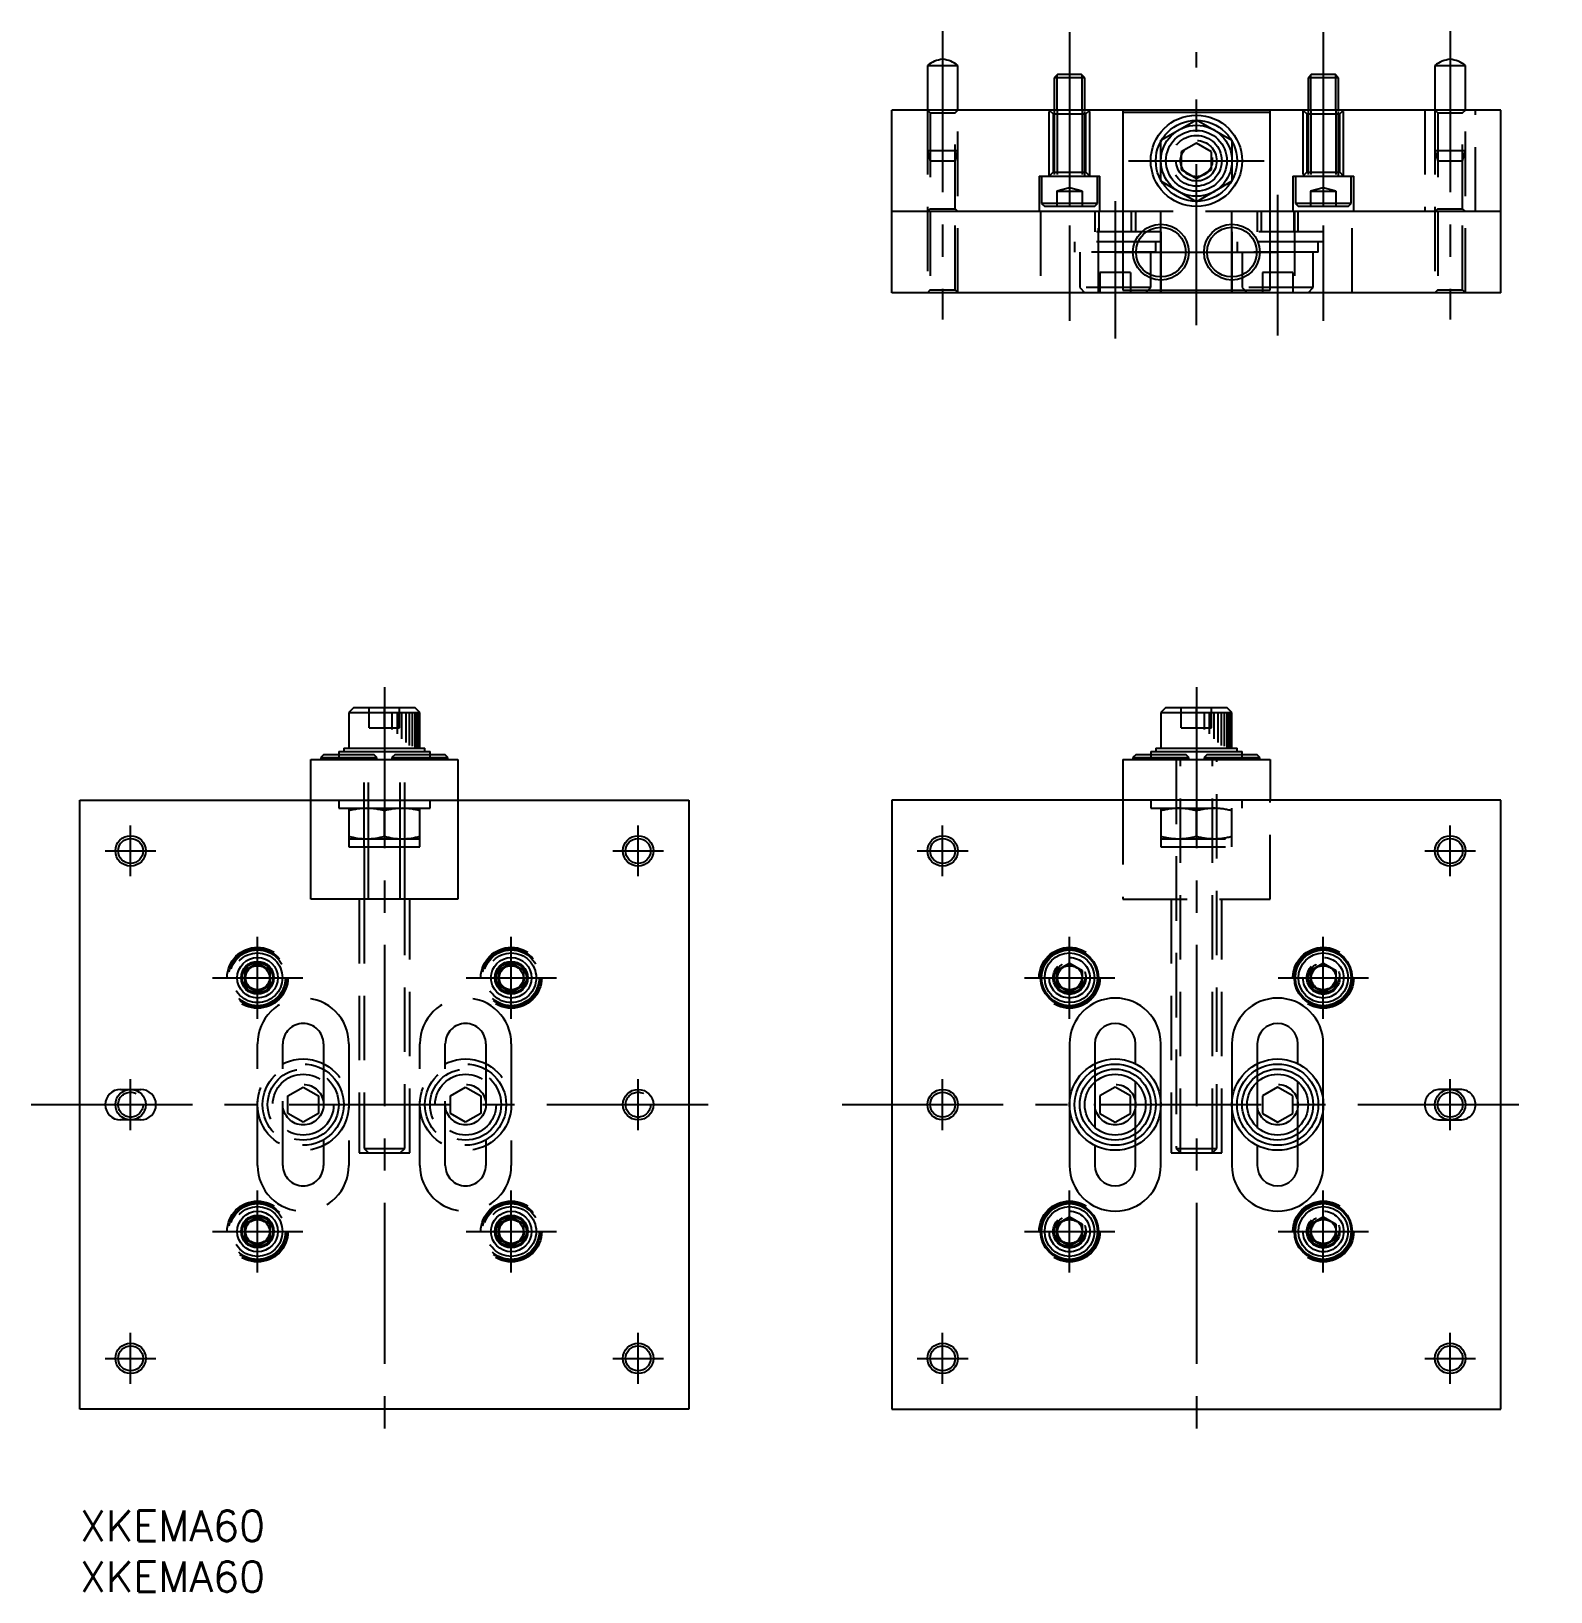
# Model space of a CAD drawing. Extents: x -5 to 145, y -8 to 146.
import ezdxf

# ---------------------------------------------------------------- set-up
doc = ezdxf.new("R2010")
doc.units = 0
doc.header["$LTSCALE"] = 0.5
doc.linetypes.add('CENTER', pattern=[50.8, 31.75, -6.35, 6.35, -6.35])
doc.linetypes.add('DASHED', pattern=[19.05, 12.7, -6.35])
for name, color, linetype in [('MSM_CENTER', 1, 'CENTER'), ('MSM_CONTINUOUS', 7, 'CONTINUOUS'), ('MSM_DASHED', 4, 'DASHED'), ('MSM_NARROW', 5, 'CONTINUOUS'), ('MSM_PART_NUMBER', 7, 'CONTINUOUS')]:
    doc.layers.add(name, color=color, linetype=linetype)
doc.styles.get("Standard").update_dxf_attribs({"font": 'txt.shx', "height": 3, "bigfont": 'bigfont.shx'})

msp = doc.modelspace()

# ---------------------------------------------------------------- linework, layer by layer
at = {"layer": 'MSM_CENTER'}
for p, q in [((85, 145.77), (85, 117.35)), ((97.5, 145.66), (97.5, 117.24)), ((122.5, 145.66), (122.5, 117.24)), ((135, 145.77), (135, 117.35)), ((110, 116.8), (110, 143.7)), ((103.32, 133), (116.68, 133)), ((118, 129.65), (118, 115.77)), ((102, 129.01), (102, 115.49)), ((106.5, 119.96), (106.5, 128.04)), ((113.5, 119.96), (113.5, 128.04)), ((102.05, 124), (117.95, 124)), ((30, 81.13), (30, 8)), ((110, 81.13), (110, 8)), ((5, 62.5), (5, 67.5)), ((55, 62.5), (55, 67.5)), ((85, 62.5), (85, 67.5)), ((135, 62.5), (135, 67.5)), ((2.5, 65), (7.5, 65)), ((52.5, 65), (57.5, 65)), ((82.5, 65), (87.5, 65)), ((132.5, 65), (137.5, 65)), ((17.5, 48.46), (17.5, 56.54)), ((42.5, 48.46), (42.5, 56.54)), ((97.5, 48.46), (97.5, 56.54)), ((122.5, 48.46), (122.5, 56.54)), ((13.05, 52.5), (21.95, 52.5)), ((38.05, 52.5), (46.95, 52.5)), ((93.05, 52.5), (101.95, 52.5)), ((118.05, 52.5), (126.95, 52.5)), ((5, 37.5), (5, 42.5)), ((55, 37.5), (55, 42.5)), ((85, 37.5), (85, 42.5)), ((135, 37.5), (135, 42.5)), ((-4.79, 40), (64.79, 40)), ((75.09, 40), (144.91, 40)), ((17.5, 23.46), (17.5, 31.54)), ((42.5, 23.46), (42.5, 31.54)), ((97.5, 23.46), (97.5, 31.54)), ((122.5, 23.46), (122.5, 31.54)), ((13.05, 27.5), (21.95, 27.5)), ((38.05, 27.5), (46.95, 27.5)), ((93.05, 27.5), (101.95, 27.5)), ((118.05, 27.5), (126.95, 27.5)), ((5, 12.5), (5, 17.5)), ((55, 12.5), (55, 17.5)), ((85, 12.5), (85, 17.5)), ((135, 12.5), (135, 17.5)), ((2.5, 15), (7.5, 15)), ((52.5, 15), (57.5, 15)), ((82.5, 15), (87.5, 15)), ((132.5, 15), (137.5, 15))]:
    msp.add_line(p, q, dxfattribs=at)
at = {"layer": 'MSM_CONTINUOUS'}
for p, q in [((83.5, 142.4), (83.5, 138)), ((83.5, 142.4), (86.5, 142.4)), ((86.5, 138), (86.5, 142.4)), ((96.31, 141.5), (96, 141.19)), ((98.69, 141.5), (96.31, 141.5)), ((99, 141.19), (98.69, 141.5)), ((121.31, 141.5), (121, 141.19)), ((123.69, 141.5), (121.31, 141.5)), ((124, 141.19), (123.69, 141.5)), ((133.5, 142.4), (133.5, 138)), ((133.5, 142.4), (136.5, 142.4)), ((136.5, 138), (136.5, 142.4)), ((96, 141.19), (96, 138)), ((99, 141.19), (96, 141.19)), ((99, 138), (99, 141.19)), ((121, 141.19), (121, 138)), ((124, 141.19), (121, 141.19)), ((124, 138), (124, 141.19)), ((80, 120), (80, 138)), ((140, 138), (80, 138)), ((102.75, 138), (102.75, 120.25)), ((117.25, 137.75), (102.75, 137.75)), ((117.25, 120.25), (117.25, 138)), ((140, 120), (140, 138)), ((110, 134.73), (108.5, 133.87)), ((108.5, 133.87), (108.5, 132.13)), ((111.5, 133.87), (110, 134.73)), ((111.5, 132.13), (111.5, 133.87)), ((108.5, 132.13), (110, 131.27)), ((110, 131.27), (111.5, 132.13)), ((102.75, 128), (80, 128)), ((140, 128), (117.25, 128)), ((140, 120), (80, 120)), ((102.75, 120.25), (117.25, 120.25)), ((27, 79.13), (26.5, 78.63)), ((26.5, 78.63), (26.5, 75.13)), ((26.5, 78.63), (33.5, 78.63)), ((27, 79.13), (33, 79.13)), ((33.5, 78.63), (33, 79.13)), ((33.5, 75.13), (33.5, 78.63)), ((107, 79.13), (106.5, 78.63)), ((106.5, 78.63), (106.5, 75.13)), ((106.5, 78.63), (113.5, 78.63)), ((107, 79.13), (113, 79.13)), ((113.5, 78.63), (113, 79.13)), ((113.5, 75.13), (113.5, 78.63)), ((22.75, 74), (37.25, 74)), ((22.75, 60.25), (22.75, 74)), ((24.05, 74.5), (23.75, 74.2)), ((23.75, 74.2), (23.75, 74)), ((23.75, 74.2), (25.5, 74.2)), ((24.05, 74.5), (25.5, 74.5)), ((25.5, 74.8), (25.5, 74)), ((25.5, 74.8), (34.5, 74.8)), ((26, 75.13), (26, 74.8)), ((26, 75.13), (34, 75.13)), ((34, 74.8), (34, 75.13)), ((34.5, 74), (34.5, 74.8)), ((34.5, 74.5), (35.95, 74.5)), ((34.5, 74.2), (36.25, 74.2)), ((36.25, 74.2), (35.95, 74.5)), ((36.25, 74), (36.25, 74.2)), ((37.25, 74), (37.25, 60.25)), ((102.75, 74), (102.75, 70)), ((102.75, 74), (117.25, 74)), ((104.05, 74.5), (103.75, 74.2)), ((103.75, 74.2), (103.75, 74)), ((103.75, 74.2), (109.25, 74.2)), ((104.05, 74.5), (108.95, 74.5)), ((105.5, 74.8), (105.5, 74.5)), ((105.5, 74.8), (114.5, 74.8)), ((106, 75.13), (106, 74.8)), ((106, 75.13), (114, 75.13)), ((109.25, 74.2), (108.95, 74.5)), ((109.25, 74), (109.25, 74.2)), ((111.05, 74.5), (110.75, 74.2)), ((110.75, 74.2), (110.75, 74)), ((110.75, 74.2), (116.25, 74.2)), ((111.05, 74.5), (115.95, 74.5)), ((114, 74.8), (114, 75.13)), ((114.5, 74.5), (114.5, 74.8)), ((116.25, 74.2), (115.95, 74.5)), ((116.25, 74), (116.25, 74.2)), ((117.25, 74), (117.25, 70)), ((0, 10), (0, 70)), ((0, 70), (60, 70)), ((25.5, 70), (25.5, 69.2)), ((25.5, 69.2), (34.5, 69.2)), ((26.5, 69.2), (26.5, 65.4)), ((33.5, 65.4), (33.5, 69.2)), ((34.5, 69.2), (34.5, 70)), ((60, 70), (60, 10)), ((80, 70), (80, 10)), ((140, 70), (80, 70)), ((140, 10), (140, 70)), ((30, 66.45), (30, 68.95)), ((26.5, 66.2), (33.5, 66.2)), ((26.5, 65.4), (33.5, 65.4)), ((28, 65.4), (28, 60.25)), ((32, 60.25), (32, 65.4)), ((37.25, 60.25), (22.75, 60.25)), ((96.25, 53.22), (97.5, 53.94)), ((97.5, 53.94), (98.75, 53.22)), ((121.25, 53.22), (122.5, 53.94)), ((122.5, 53.94), (123.75, 53.22)), ((96.25, 51.78), (96.25, 53.22)), ((98.75, 53.22), (98.75, 51.78)), ((121.25, 51.78), (121.25, 53.22)), ((123.75, 53.22), (123.75, 51.78)), ((97.5, 51.06), (96.25, 51.78)), ((98.75, 51.78), (97.5, 51.06)), ((122.5, 51.06), (121.25, 51.78)), ((123.75, 51.78), (122.5, 51.06)), ((97.5, 46), (97.5, 34)), ((100, 46), (100, 44.03)), ((104, 44.03), (104, 46)), ((106.5, 34), (106.5, 46)), ((113.5, 46), (113.5, 34)), ((116, 46), (116, 44.03)), ((120, 44.03), (120, 46)), ((122.5, 34), (122.5, 46)), ((102, 41.73), (100.5, 40.87)), ((103.5, 40.87), (102, 41.73)), ((118, 41.73), (116.5, 40.87)), ((119.5, 40.87), (118, 41.73)), ((4, 41.5), (6, 41.5)), ((100.5, 40.87), (100.5, 39.13)), ((103.5, 39.13), (103.5, 40.87)), ((116.5, 40.87), (116.5, 39.13)), ((119.5, 39.13), (119.5, 40.87)), ((6, 38.5), (4, 38.5)), ((100.5, 39.13), (102, 38.27)), ((102, 38.27), (103.5, 39.13)), ((116.5, 39.13), (118, 38.27)), ((118, 38.27), (119.5, 39.13)), ((100, 35.97), (100, 34)), ((104, 34), (104, 35.97)), ((116, 35.97), (116, 34)), ((120, 34), (120, 35.97)), ((96.25, 28.22), (97.5, 28.94)), ((96.25, 26.78), (96.25, 28.22)), ((97.5, 28.94), (98.75, 28.22)), ((98.75, 28.22), (98.75, 26.78)), ((121.25, 28.22), (122.5, 28.94)), ((121.25, 26.78), (121.25, 28.22)), ((122.5, 28.94), (123.75, 28.22)), ((123.75, 28.22), (123.75, 26.78)), ((97.5, 26.06), (96.25, 26.78)), ((98.75, 26.78), (97.5, 26.06)), ((122.5, 26.06), (121.25, 26.78)), ((123.75, 26.78), (122.5, 26.06)), ((60, 10), (0, 10)), ((80, 10), (140, 10))]:
    msp.add_line(p, q, dxfattribs=at)
for centre, radius in [((110, 133), 4.5), ((110, 133), 4), ((110, 133), 3.5), ((110, 133), 3), ((106.5, 124), 2.75), ((106.5, 124), 2.45), ((113.5, 124), 2.75), ((113.5, 124), 2.45), ((5, 65), 1.23), ((55, 65), 1.23), ((85, 65), 1.23), ((135, 65), 1.23), ((17.5, 52.5), 2), ((17.5, 52.5), 1.5), ((42.5, 52.5), 2), ((42.5, 52.5), 1.5), ((97.5, 52.5), 2.85), ((97.5, 52.5), 2.75), ((97.5, 52.5), 2.45), ((122.5, 52.5), 2.85), ((122.5, 52.5), 2.75), ((122.5, 52.5), 2.45), ((17.5, 52.5), 1.19), ((42.5, 52.5), 1.19), ((97.5, 52.5), 1.25), ((122.5, 52.5), 1.25), ((102, 40), 4.5), ((102, 40), 4), ((102, 40), 3.5), ((118, 40), 4.5), ((118, 40), 4), ((118, 40), 3.5), ((102, 40), 3), ((118, 40), 3), ((5, 40), 1.5), ((55, 40), 1.5), ((85, 40), 1.23), ((135, 40), 1.5), ((135, 40), 1.23), ((17.5, 27.5), 2), ((42.5, 27.5), 2), ((97.5, 27.5), 2.85), ((97.5, 27.5), 2.75), ((97.5, 27.5), 2.45), ((122.5, 27.5), 2.85), ((122.5, 27.5), 2.75), ((122.5, 27.5), 2.45), ((17.5, 27.5), 1.5), ((17.5, 27.5), 1.19), ((42.5, 27.5), 1.5), ((42.5, 27.5), 1.19), ((97.5, 27.5), 1.25), ((122.5, 27.5), 1.25), ((5, 15), 1.23), ((55, 15), 1.23), ((85, 15), 1.23), ((135, 15), 1.23)]:
    msp.add_circle(centre, radius, dxfattribs=at)
for centre, radius, start, end in [((85.32, 140.02), 3, 96.1813, 127.4215), ((84.68, 140.02), 3, 52.5785, 83.8187), ((135.32, 140.02), 3, 96.1813, 127.4215), ((134.68, 140.02), 3, 52.5785, 83.8187), ((28.31, 62.59), 6.61, 90.5254, 105.8942), ((28.19, 62.59), 6.61, 74.1058, 89.4746), ((31.81, 62.59), 6.61, 90.5254, 105.8942), ((31.69, 62.59), 6.61, 74.1058, 89.4746), ((28.31, 72.81), 6.61, 254.1058, 269.4746), ((28.19, 72.81), 6.61, 270.5254, 285.8942), ((31.81, 72.81), 6.61, 254.1058, 269.4746), ((31.69, 72.81), 6.61, 270.5254, 285.8942), ((102, 46), 4.5, 0, 180), ((118, 46), 4.5, 0, 180), ((102, 46), 2, 0, 180), ((118, 46), 2, 0, 180), ((4, 40), 1.5, 90, 270), ((6, 40), 1.5, 270, 90), ((102, 34), 4.5, 180, 0), ((102, 34), 2, 180, 0), ((118, 34), 4.5, 180, 0), ((118, 34), 2, 180, 0)]:
    msp.add_arc(centre, radius, start, end, dxfattribs=at)
at = {"layer": 'MSM_DASHED'}
for p, q in [((83.5, 138), (83.5, 120)), ((83.5, 138), (83.77, 137.73)), ((83.77, 137.73), (86.23, 137.73)), ((83.77, 137.73), (83.77, 128.27)), ((86.23, 137.73), (86.5, 138)), ((86.23, 128.27), (86.23, 137.73)), ((86.5, 120), (86.5, 138)), ((95.5, 138), (95.88, 137.62)), ((95.5, 131.5), (95.5, 138)), ((95.88, 137.62), (99.12, 137.62)), ((95.88, 137.62), (95.88, 131.88)), ((96, 138), (96, 131.5)), ((96.27, 138), (96.27, 131.5)), ((98.73, 138), (98.73, 131.5)), ((99, 131.5), (99, 138)), ((99.12, 137.62), (99.5, 138)), ((99.12, 131.88), (99.12, 137.62)), ((99.5, 131.5), (99.5, 138)), ((106.5, 135.02), (110, 137.04)), ((110, 137.04), (113.5, 135.02)), ((120.5, 138), (120.88, 137.62)), ((120.5, 138), (120.5, 131.5)), ((120.88, 137.62), (124.12, 137.62)), ((120.88, 137.62), (120.88, 131.88)), ((121, 138), (121, 131.5)), ((121.27, 138), (121.27, 131.5)), ((123.73, 138), (123.73, 131.5)), ((124, 131.5), (124, 138)), ((124.12, 137.62), (124.5, 138)), ((124.12, 131.88), (124.12, 137.62)), ((124.5, 131.5), (124.5, 138)), ((132.5, 138), (132.5, 128)), ((133.5, 138), (133.5, 120)), ((133.5, 138), (133.77, 137.73)), ((133.77, 137.73), (136.23, 137.73)), ((133.77, 137.73), (133.77, 128.27)), ((136.23, 137.73), (136.5, 138)), ((136.23, 128.27), (136.23, 137.73)), ((136.5, 120), (136.5, 138)), ((137.5, 128), (137.5, 138)), ((83.5, 134), (86.5, 134)), ((83.5, 134), (83.77, 133)), ((86.23, 133), (86.5, 134)), ((106.5, 130.98), (106.5, 135.02)), ((113.5, 135.02), (113.5, 130.98)), ((133.5, 134), (136.5, 134)), ((133.5, 134), (133.77, 133)), ((136.23, 133), (136.5, 134)), ((83.77, 133), (86.23, 133)), ((133.77, 133), (136.23, 133)), ((94.5, 131.5), (100.5, 131.5)), ((94.5, 131.5), (94.5, 128)), ((94.75, 131.5), (94.75, 128.8)), ((95.88, 131.88), (95.5, 131.5)), ((95.88, 131.88), (99.12, 131.88)), ((99.5, 131.5), (99.12, 131.88)), ((100.25, 128.8), (100.25, 131.5)), ((100.5, 128), (100.5, 131.5)), ((110, 128.96), (106.5, 130.98)), ((113.5, 130.98), (110, 128.96)), ((119.5, 131.5), (125.5, 131.5)), ((119.5, 131.5), (119.5, 128)), ((119.75, 131.5), (119.75, 128.8)), ((120.88, 131.88), (120.5, 131.5)), ((120.88, 131.88), (124.12, 131.88)), ((124.5, 131.5), (124.12, 131.88)), ((125.25, 128.8), (125.25, 131.5)), ((125.5, 128), (125.5, 131.5)), ((97.5, 130.33), (96.25, 130)), ((96.25, 130), (98.75, 130)), ((96.25, 130), (96.25, 128.5)), ((98.75, 130), (97.5, 130.33)), ((97.5, 130), (97.5, 128.5)), ((98.75, 130), (98.75, 128.5)), ((122.5, 130.33), (121.25, 130)), ((121.25, 130), (123.75, 130)), ((121.25, 130), (121.25, 128.5)), ((123.75, 130), (122.5, 130.33)), ((122.5, 130), (122.5, 128.5)), ((123.75, 130), (123.75, 128.5)), ((83.77, 128.27), (83.5, 128)), ((83.77, 128.27), (86.23, 128.27)), ((83.77, 128), (83.77, 120.27)), ((86.5, 128), (86.23, 128.27)), ((86.23, 120.27), (86.23, 128)), ((94.65, 128), (94.65, 120)), ((100.25, 128.8), (94.75, 128.8)), ((94.75, 128.8), (95.05, 128.5)), ((99.95, 128.5), (95.05, 128.5)), ((99.95, 128.5), (100.25, 128.8)), ((100, 128), (100, 126)), ((100.35, 120), (100.35, 128)), ((100.38, 128), (100.38, 126)), ((117.25, 128), (102.75, 128)), ((103.62, 126), (103.62, 128)), ((104, 128), (104, 126)), ((116, 128), (116, 126)), ((116.38, 128), (116.38, 126)), ((119.62, 126), (119.62, 128)), ((119.65, 128), (119.65, 120)), ((125.25, 128.8), (119.75, 128.8)), ((119.75, 128.8), (120.05, 128.5)), ((120, 128), (120, 126)), ((124.95, 128.5), (120.05, 128.5)), ((124.95, 128.5), (125.25, 128.8)), ((125.35, 120), (125.35, 128)), ((133.77, 128.27), (133.5, 128)), ((133.77, 128.27), (136.23, 128.27)), ((133.77, 128), (133.77, 120.27)), ((136.5, 128), (136.23, 128.27)), ((136.23, 120.27), (136.23, 128)), ((106.5, 126), (97.5, 126)), ((97.5, 126), (97.5, 120)), ((106.5, 125), (97.5, 125)), ((98, 125), (98, 124)), ((106, 124), (106, 125)), ((106.5, 126), (106.5, 120)), ((122.5, 126), (113.5, 126)), ((113.5, 126), (113.5, 120)), ((122.5, 125), (113.5, 125)), ((114, 125), (114, 124)), ((122, 124), (122, 125)), ((122.5, 126), (122.5, 120)), ((106, 124), (98, 124)), ((98.5, 124), (98.5, 120.5)), ((105.5, 120.5), (105.5, 124)), ((122, 124), (114, 124)), ((114.5, 124), (114.5, 120.5)), ((121.5, 120.5), (121.5, 124)), ((103.5, 122), (100.5, 122)), ((100.5, 122), (100.5, 120)), ((102, 122), (102, 120)), ((103.5, 122), (103.5, 120)), ((119.5, 122), (116.5, 122)), ((116.5, 122), (116.5, 120)), ((118, 122), (118, 120)), ((119.5, 122), (119.5, 120)), ((83.77, 120.27), (83.5, 120)), ((83.77, 120.27), (86.23, 120.27)), ((86.5, 120), (86.23, 120.27)), ((105.5, 120.5), (98.5, 120.5)), ((98.5, 120.5), (99, 120)), ((105, 120), (105.5, 120.5)), ((121.5, 120.5), (114.5, 120.5)), ((114.5, 120.5), (115, 120)), ((121, 120), (121.5, 120.5)), ((133.77, 120.27), (133.5, 120)), ((133.77, 120.27), (136.23, 120.27)), ((136.5, 120), (136.23, 120.27)), ((28.5, 77.13), (28.5, 79.13)), ((30, 77.13), (30, 79.13)), ((31.5, 77.13), (31.5, 79.13)), ((108.5, 77.13), (108.5, 79.13)), ((110, 77.13), (110, 79.13)), ((111.5, 77.13), (111.5, 79.13)), ((28.5, 77.13), (31.5, 77.13)), ((108.5, 77.13), (111.5, 77.13)), ((25.5, 74.5), (28.95, 74.5)), ((25.5, 74.2), (29.25, 74.2)), ((28, 65.4), (28, 74.13)), ((28.43, 65.4), (28.43, 74.13)), ((29.25, 74.2), (28.95, 74.5)), ((29.25, 74), (29.25, 74.2)), ((31.05, 74.5), (30.75, 74.2)), ((30.75, 74.2), (34.5, 74.2)), ((30.75, 74.2), (30.75, 74)), ((31.05, 74.5), (34.5, 74.5)), ((31.57, 65.4), (31.57, 74.13)), ((32, 65.4), (32, 74.13)), ((105.5, 74.5), (105.5, 74)), ((108, 74), (108, 35.68)), ((108.43, 35.25), (108.43, 74)), ((111.57, 35.25), (111.57, 74)), ((112, 35.68), (112, 74)), ((114.5, 74), (114.5, 74.5)), ((102.75, 70), (102.75, 60.25)), ((105.5, 70), (105.5, 69.2)), ((105.5, 69.2), (114.5, 69.2)), ((106.5, 69.2), (106.5, 65.4)), ((113.5, 65.4), (113.5, 69.2)), ((114.5, 69.2), (114.5, 70)), ((117.25, 60.25), (117.25, 70)), ((110, 66.45), (110, 68.95)), ((106.5, 66.2), (113.5, 66.2)), ((106.5, 65.4), (113.5, 65.4)), ((27.5, 60.25), (27.5, 35.25)), ((28, 60.25), (28, 35.68)), ((32, 35.68), (32, 60.25)), ((32.5, 35.25), (32.5, 60.25)), ((102.75, 60.25), (117.25, 60.25)), ((107.5, 60.25), (107.5, 35.25)), ((112.5, 35.25), (112.5, 60.25)), ((17.5, 53.94), (16.87, 53.58)), ((18.12, 53.58), (17.5, 53.94)), ((42.5, 53.94), (41.87, 53.58)), ((43.12, 53.58), (42.5, 53.94)), ((16.87, 53.58), (16.25, 53.22)), ((16.25, 53.22), (16.25, 51.78)), ((18.75, 53.22), (18.12, 53.58)), ((18.75, 51.78), (18.75, 53.22)), ((41.87, 53.58), (41.25, 53.22)), ((41.25, 53.22), (41.25, 51.78)), ((43.75, 53.22), (43.12, 53.58)), ((43.75, 51.78), (43.75, 53.22)), ((16.25, 51.78), (16.87, 51.42)), ((16.87, 51.42), (17.5, 51.06)), ((17.5, 51.06), (18.12, 51.42)), ((18.12, 51.42), (18.75, 51.78)), ((41.25, 51.78), (41.87, 51.42)), ((41.87, 51.42), (42.5, 51.06)), ((42.5, 51.06), (43.12, 51.42)), ((43.12, 51.42), (43.75, 51.78)), ((17.5, 34), (17.5, 46)), ((20, 34), (20, 46)), ((24, 46), (24, 34)), ((26.5, 46), (26.5, 34)), ((33.5, 34), (33.5, 46)), ((36, 34), (36, 46)), ((40, 46), (40, 34)), ((42.5, 46), (42.5, 34)), ((100, 44.03), (100, 35.97)), ((104, 35.97), (104, 44.03)), ((116, 44.03), (116, 35.97)), ((120, 35.97), (120, 44.03)), ((20.5, 40.87), (22, 41.73)), ((22, 41.73), (23.5, 40.87)), ((36.5, 40.87), (38, 41.73)), ((38, 41.73), (39.5, 40.87)), ((20.5, 39.13), (20.5, 40.87)), ((23.5, 40.87), (23.5, 39.13)), ((36.5, 39.13), (36.5, 40.87)), ((39.5, 40.87), (39.5, 39.13)), ((136, 41.5), (134, 41.5)), ((22, 38.27), (20.5, 39.13)), ((23.5, 39.13), (22, 38.27)), ((38, 38.27), (36.5, 39.13)), ((39.5, 39.13), (38, 38.27)), ((134, 38.5), (136, 38.5)), ((28, 35.68), (32, 35.68)), ((28, 35.68), (28.43, 35.25)), ((31.57, 35.25), (32, 35.68)), ((108, 35.68), (112, 35.68)), ((108, 35.68), (108.43, 35.25)), ((111.57, 35.25), (112, 35.68)), ((27.5, 35.25), (32.5, 35.25)), ((107.5, 35.25), (112.5, 35.25)), ((16.87, 28.58), (16.25, 28.22)), ((16.25, 28.22), (16.25, 26.78)), ((17.5, 28.94), (16.87, 28.58)), ((18.12, 28.58), (17.5, 28.94)), ((18.75, 28.22), (18.12, 28.58)), ((18.75, 26.78), (18.75, 28.22)), ((41.87, 28.58), (41.25, 28.22)), ((41.25, 28.22), (41.25, 26.78)), ((42.5, 28.94), (41.87, 28.58)), ((43.12, 28.58), (42.5, 28.94)), ((43.75, 28.22), (43.12, 28.58)), ((43.75, 26.78), (43.75, 28.22)), ((16.25, 26.78), (16.87, 26.42)), ((16.87, 26.42), (17.5, 26.06)), ((17.5, 26.06), (18.12, 26.42)), ((18.12, 26.42), (18.75, 26.78)), ((41.25, 26.78), (41.87, 26.42)), ((41.87, 26.42), (42.5, 26.06)), ((42.5, 26.06), (43.12, 26.42)), ((43.12, 26.42), (43.75, 26.78))]:
    msp.add_line(p, q, dxfattribs=at)
for centre, radius in [((110, 133), 2.5), ((110, 133), 2), ((110, 133), 1.57), ((17.5, 52.5), 3), ((42.5, 52.5), 3), ((97.5, 52.5), 3), ((122.5, 52.5), 3), ((17.5, 52.5), 2.85), ((17.5, 52.5), 2.75), ((17.5, 52.5), 2.45), ((42.5, 52.5), 2.85), ((42.5, 52.5), 2.75), ((42.5, 52.5), 2.45), ((97.5, 52.5), 2), ((97.5, 52.5), 1.62), ((97.5, 52.5), 1.5), ((122.5, 52.5), 2), ((122.5, 52.5), 1.62), ((122.5, 52.5), 1.5), ((17.5, 52.5), 1.25), ((42.5, 52.5), 1.25), ((97.5, 52.5), 1.19), ((122.5, 52.5), 1.19), ((22, 40), 4.5), ((22, 40), 4), ((22, 40), 3.5), ((38, 40), 4.5), ((38, 40), 4), ((38, 40), 3.5), ((22, 40), 3), ((22, 40), 2), ((38, 40), 3), ((38, 40), 2), ((102, 40), 2), ((118, 40), 2), ((5, 40), 1.23), ((55, 40), 1.23), ((17.5, 27.5), 3), ((17.5, 27.5), 2.85), ((17.5, 27.5), 2.75), ((17.5, 27.5), 2.45), ((42.5, 27.5), 3), ((42.5, 27.5), 2.85), ((42.5, 27.5), 2.75), ((42.5, 27.5), 2.45), ((97.5, 27.5), 3), ((97.5, 27.5), 2), ((122.5, 27.5), 3), ((122.5, 27.5), 2), ((17.5, 27.5), 1.25), ((42.5, 27.5), 1.25), ((97.5, 27.5), 1.62), ((97.5, 27.5), 1.5), ((97.5, 27.5), 1.19), ((122.5, 27.5), 1.62), ((122.5, 27.5), 1.5), ((122.5, 27.5), 1.19)]:
    msp.add_circle(centre, radius, dxfattribs=at)
for centre, radius, start, end in [((108.31, 62.59), 6.61, 90.5254, 105.8942), ((108.19, 62.59), 6.61, 74.1058, 89.4746), ((111.81, 62.59), 6.61, 90.5254, 105.8942), ((111.69, 62.59), 6.61, 74.1058, 89.4746), ((108.31, 72.81), 6.61, 254.1058, 269.4746), ((108.19, 72.81), 6.61, 270.5254, 285.8942), ((111.81, 72.81), 6.61, 254.1058, 269.4746), ((111.69, 72.81), 6.61, 270.5254, 285.8942), ((22, 46), 4.5, 0, 180), ((38, 46), 4.5, 0, 180), ((22, 46), 2, 0, 180), ((38, 46), 2, 0, 180), ((134, 40), 1.5, 90, 270), ((136, 40), 1.5, 270, 90), ((22, 34), 4.5, 180, 0), ((22, 34), 2, 180, 0), ((38, 34), 4.5, 180, 0), ((38, 34), 2, 180, 0)]:
    msp.add_arc(centre, radius, start, end, dxfattribs=at)
at = {"layer": 'MSM_NARROW'}
for p, q in [((96.27, 138), (96.27, 141.46)), ((98.73, 138), (98.73, 141.46)), ((121.27, 138), (121.27, 141.46)), ((123.73, 138), (123.73, 141.46)), ((30.75, 78.63), (30.75, 76.95)), ((31.25, 78.63), (31.25, 76.54)), ((31.7, 78.63), (31.7, 76.05)), ((32.1, 78.63), (32.1, 75.69)), ((32.45, 78.63), (32.45, 75.4)), ((32.75, 78.63), (32.75, 75.31)), ((33, 78.63), (33, 75.13)), ((33.2, 78.63), (33.2, 75.13)), ((33.35, 78.63), (33.35, 75.13)), ((33.45, 78.63), (33.45, 75.13)), ((110.75, 78.63), (110.75, 76.95)), ((111.25, 78.63), (111.25, 76.54)), ((111.7, 78.63), (111.7, 76.05)), ((112.1, 78.63), (112.1, 75.69)), ((112.45, 78.63), (112.45, 75.4)), ((112.75, 78.63), (112.75, 75.31)), ((113, 78.63), (113, 75.13)), ((113.2, 78.63), (113.2, 75.13)), ((113.35, 78.63), (113.35, 75.13)), ((113.45, 78.63), (113.45, 75.13)), ((28.43, 60.25), (28.43, 65.4)), ((31.57, 60.25), (31.57, 65.4))]:
    msp.add_line(p, q, dxfattribs=at)
for centre, radius in [((5, 65), 1.5), ((55, 65), 1.5), ((85, 65), 1.5), ((135, 65), 1.5), ((17.5, 52.5), 1.62), ((42.5, 52.5), 1.62), ((85, 40), 1.5), ((17.5, 27.5), 1.62), ((42.5, 27.5), 1.62), ((5, 15), 1.5), ((55, 15), 1.5), ((85, 15), 1.5), ((135, 15), 1.5)]:
    msp.add_circle(centre, radius, dxfattribs=at)

# ---------------------------------------------------------------- texts
at = {"layer": 'MSM_PART_NUMBER'}
for p in [(0, -3), (0, -8)]:
    msp.add_text('XKEMA60', height=3, dxfattribs=at).set_placement(p)

doc.saveas('drawing.dxf')
